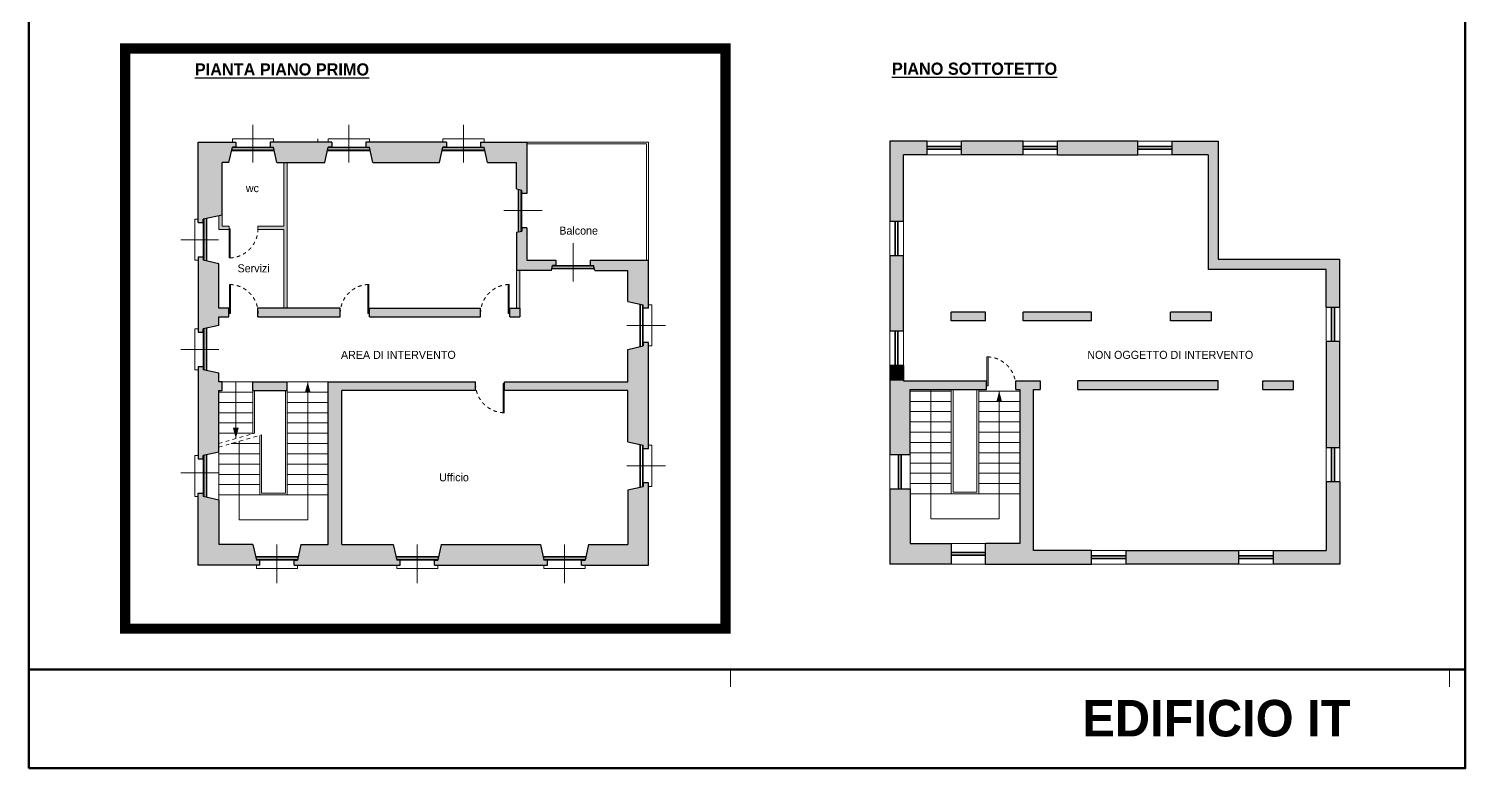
# Model space of a CAD drawing. Header units: metres. Extents: x 106 to 148.5, y -12.7 to 30.
# Drawn here: x 106 to 147.96, y -12.68 to 8.91 of the extents above; entities that cross this region are included whole.
import ezdxf

# ---------------------------------------------------------------- set-up
doc = ezdxf.new("R2010")
doc.units = ezdxf.units.M
doc.header["$LTSCALE"] = 0.508
doc.linetypes.add('STYLE_01', pattern=[0.416641, 0.208282, -0.208359])
doc.linetypes.add('STYLE_05', pattern=[0.208282, 0.069427, -0.138855])
for name, color, linetype in [('Campiture', 7, 'Continuous'), ('Palazzina IT', 7, 'Continuous'), ('squadratura', 7, 'Continuous')]:
    doc.layers.add(name, color=color, linetype=linetype)
doc.styles.add('Century Gothic (bold)', font='GOTHICB.TTF')
doc.styles.add('Stylus BT', font='stylu.ttf')

# ---------------------------------------------------------------- blocks, each defined once
blk = doc.blocks.new('Gruppo-17')
at = {"color": 251, "linetype": 'Continuous', "lineweight": 15}
blk.add_lwpolyline([(-53.345, 120.95), (-53.314, 120.95), (-53.314, 120.1), (-53.345, 120.1)], close=True, dxfattribs=at)
at = {"color": 8, "linetype": 'STYLE_05', "lineweight": 13}
blk.add_open_spline([(-52.506, 120.1), (-52.506, 120.32), (-52.72, 120.705), (-53.094, 120.938), (-53.314, 120.949)], degree=2, dxfattribs=at)
blk = doc.blocks.new('Gruppo-20')
at = {"color": 251, "linetype": 'Continuous', "lineweight": 15}
blk.add_lwpolyline([(-53.35, 122.575), (-53.319, 122.575), (-53.319, 121.725), (-53.35, 121.725)], close=True, dxfattribs=at)
at = {"color": 8, "linetype": 'STYLE_05', "lineweight": 13}
blk.add_open_spline([(-52.511, 122.575), (-52.511, 122.355), (-52.725, 121.97), (-53.099, 121.737), (-53.319, 121.726)], degree=2, dxfattribs=at)
blk = doc.blocks.new('Gruppo-21')
at = {"color": 251, "linetype": 'Continuous', "lineweight": 15}
blk.add_lwpolyline([(-49.299, 120.95), (-49.268, 120.95), (-49.268, 120.1), (-49.299, 120.1)], close=True, dxfattribs=at)
at = {"color": 8, "linetype": 'STYLE_05', "lineweight": 13}
blk.add_open_spline([(-50.107, 120.1), (-50.107, 120.32), (-49.893, 120.705), (-49.519, 120.938), (-49.299, 120.949)], degree=2, dxfattribs=at)
blk = doc.blocks.new('Gruppo-22')
at = {"color": 251, "linetype": 'Continuous', "lineweight": 15}
blk.add_lwpolyline([(-45.199, 120.95), (-45.168, 120.95), (-45.168, 120.1), (-45.199, 120.1)], close=True, dxfattribs=at)
at = {"color": 8, "linetype": 'STYLE_05', "lineweight": 13}
blk.add_open_spline([(-46.007, 120.1), (-46.007, 120.32), (-45.793, 120.705), (-45.419, 120.938), (-45.199, 120.949)], degree=2, dxfattribs=at)
blk = doc.blocks.new('Gruppo-23')
at = {"color": 251, "linetype": 'Continuous', "lineweight": 15}
blk.add_lwpolyline([(-45.347, 118.055), (-45.316, 118.055), (-45.316, 117.205), (-45.347, 117.205)], close=True, dxfattribs=at)
at = {"color": 8, "linetype": 'STYLE_05', "lineweight": 13}
blk.add_open_spline([(-46.155, 118.055), (-46.155, 117.835), (-45.941, 117.45), (-45.567, 117.217), (-45.347, 117.206)], degree=2, dxfattribs=at)
blk = doc.blocks.new('Gruppo-24')
at = {"color": 251, "linetype": 'Continuous', "lineweight": 15}
blk.add_lwpolyline([(-31.214, 118.837), (-31.183, 118.837), (-31.183, 117.987), (-31.214, 117.987)], close=True, dxfattribs=at)
at = {"color": 8, "linetype": 'STYLE_05', "lineweight": 13}
blk.add_open_spline([(-30.375, 117.987), (-30.375, 118.207), (-30.589, 118.592), (-30.963, 118.825), (-31.183, 118.836)], degree=2, dxfattribs=at)

msp = doc.modelspace()

# ---------------------------------------------------------------- hatches: boundary and pattern name
at = {"layer": 'Campiture', "linetype": 'Continuous', "lineweight": 0}
for points in [[(112.05, 5.601), (110.95, 5.601), (110.95, 3.251), (111.1, 3.251), (111.1, 3.351), (111.55, 3.451), (111.55, 3.051), (111.857, 3.051), (111.857, 3.151), (111.65, 3.151), (111.65, 5.001), (111.857, 5.001), (111.95, 5.451), (112, 5.451), (112.05, 5.451)], [(113.05, 5.601), (113.05, 5.451), (113.15, 5.451), (113.25, 5.001), (113.45, 5.001), (113.45, 3.151), (112.697, 3.151), (112.697, 3.051), (113.45, 3.051), (113.45, 0.751), (112.696, 0.751), (112.696, 0.501), (115.1, 0.501), (115.1, 0.751), (113.55, 0.751), (113.55, 5.001), (114.65, 5.001), (114.75, 5.451), (114.85, 5.451), (114.85, 5.601)], [(119.2, 5.601), (120.55, 5.601), (120.55, 4.101), (120.4, 4.101), (120.4, 4.201), (120.25, 4.234), (120.25, 5.001), (119.4, 5.001), (119.3, 5.451), (119.2, 5.451)], [(120.35, 0.501), (120.05, 0.501), (120.05, 0.751), (120.25, 0.751), (120.25, 2.968), (120.4, 3.001), (120.4, 3.101), (120.55, 3.101), (120.55, 2.151), (121.4, 2.151), (121.4, 2.001), (121.3, 2.001), (121.267, 1.851), (120.35, 1.851)], [(110.95, 0.051), (110.95, 2.251), (111.1, 2.251), (111.1, 2.151), (111.55, 2.051), (111.55, 0.751), (111.85, 0.751), (111.85, 0.501), (111.55, 0.501), (111.55, 0.251), (111.1, 0.151), (111.1, 0.051)], [(122.4, 2.151), (122.4, 2.001), (122.5, 2.001), (122.533, 1.851), (123.5, 1.851), (123.5, 0.951), (123.95, 0.851), (123.95, 0.751), (124.1, 0.751), (124.1, 2.151)], [(119.9, -1.399), (123.5, -1.399), (123.5, -0.449), (123.95, -0.349), (123.95, -0.249), (124.1, -0.249), (124.1, -3.349), (123.95, -3.349), (123.95, -3.249), (123.5, -3.149), (123.5, -1.649), (119.9, -1.649)], [(110.95, -3.649), (111.1, -3.649), (111.1, -3.549), (111.55, -3.449), (111.55, -1.649), (111.65, -1.649), (113.55, -1.649), (113.55, -1.399), (112.55, -1.399), (112.55, -1.649), (111.65, -1.649), (111.65, -1.399), (111.55, -1.399), (111.55, -1.149), (111.1, -1.049), (111.1, -0.949), (110.95, -0.949)], [(116.85, -6.749), (116.85, -6.599), (116.75, -6.599), (116.65, -6.149), (115.15, -6.149), (115.15, -1.649), (119.052, -1.649), (119.052, -1.399), (114.75, -1.399), (114.75, -6.149), (113.95, -6.149), (113.85, -6.599), (113.75, -6.599), (113.75, -6.749)], [(124.1, -4.349), (124.1, -6.749), (122.15, -6.749), (122.15, -6.599), (122.25, -6.599), (122.35, -6.149), (123.5, -6.149), (123.5, -4.549), (123.95, -4.449), (123.95, -4.349)], [(112.75, -6.749), (112.75, -6.599), (112.65, -6.599), (112.55, -6.149), (111.55, -6.149), (111.55, -4.849), (111.1, -4.749), (111.1, -4.649), (110.95, -4.649), (110.95, -6.749)], [(120.95, -6.149), (121.05, -6.599), (121.15, -6.599), (121.15, -6.749), (117.85, -6.749), (117.85, -6.599), (117.95, -6.599), (118.05, -6.149), (120.907, -6.149)]]:
    msp.add_hatch(color=254, dxfattribs=at).paths.add_polyline_path(points)
h = msp.add_hatch(color=254, dxfattribs=at)
h.paths.add_polyline_path([(119.2, 0.751), (115.968, 0.751), (115.95, 0.501), (119.2, 0.501)])
h.paths.add_polyline_path([(116.05, 5.001), (118, 5.001), (118.1, 5.451), (118.2, 5.451), (118.2, 5.601), (115.85, 5.601), (115.85, 5.451), (115.95, 5.451)])

# ---------------------------------------------------------------- linework, layer by layer
at = {"layer": 'Campiture', "color": 254, "linetype": 'Continuous'}
for points in [[(131.15, 5.232), (131.15, 5.632), (132.25, 5.232), (132.25, 5.632)], [(133.25, 5.232), (133.25, 5.632), (135.05, 5.232), (135.05, 5.632)], [(136.05, 5.232), (136.05, 5.632), (138.4, 5.232), (138.4, 5.632)], [(139.4, 5.232), (139.4, 5.632), (140.45, 5.232), (140.45, 5.632)], [(140.45, 2.182), (140.45, 5.632), (140.75, 2.182), (140.75, 5.632)], [(131.15, 3.282), (131.15, 5.232), (131.55, 3.282), (131.55, 5.232)], [(131.15, 0.082), (131.15, 2.282), (131.55, 0.082), (131.55, 2.282)], [(140.45, 1.882), (140.45, 2.182), (144.3, 1.882), (144.3, 2.182)], [(143.9, 0.782), (143.9, 1.882), (144.3, 0.782), (144.3, 1.882)], [(132.95, 0.382), (132.95, 0.632), (133.95, 0.382), (133.95, 0.632)], [(135.05, 0.382), (135.05, 0.632), (137.05, 0.382), (137.05, 0.632)], [(139.35, 0.382), (139.35, 0.632), (140.55, 0.382), (140.55, 0.632)], [(143.9, -3.318), (143.9, -0.218), (144.3, -3.318), (144.3, -0.218)], [(131.15, -1.368), (131.15, -0.918), (131.55, -1.368), (131.55, -0.918)], [(131.15, -1.618), (131.15, -1.368), (133.977, -1.618), (133.977, -1.368)], [(131.15, -3.518), (131.15, -1.618), (131.75, -3.518), (131.75, -1.618)], [(134.833, -1.618), (134.833, -1.368), (135.55, -1.618), (135.55, -1.368)], [(134.95, -6.318), (134.95, -1.618), (135.35, -6.318), (135.35, -1.618)], [(136.65, -1.618), (136.65, -1.368), (140.75, -1.618), (140.75, -1.368)], [(142.05, -1.618), (142.05, -1.368), (142.95, -1.618), (142.95, -1.368)], [(131.15, -6.718), (131.15, -4.518), (131.75, -6.718), (131.75, -4.518)], [(143.9, -6.718), (143.9, -4.318), (144.3, -6.718), (144.3, -4.318)], [(131.75, -6.718), (131.75, -6.118), (132.95, -6.718), (132.95, -6.118)], [(133.95, -6.718), (133.95, -6.118), (134.95, -6.718), (134.95, -6.118)], [(134.95, -6.718), (134.95, -6.318), (137.05, -6.718), (137.05, -6.318)], [(138.05, -6.718), (138.05, -6.318), (141.35, -6.718), (141.35, -6.318)], [(142.35, -6.718), (142.35, -6.318), (143.9, -6.718), (143.9, -6.318)]]:
    msp.add_solid(points, dxfattribs=at)
at = {"layer": 'Palazzina IT', "color": 7, "linetype": 'Continuous', "lineweight": 13}
for p, q in [((112.55, 5.001), (112.55, 6.108)), ((115.35, 5.001), (115.35, 6.108)), ((118.7, 5.001), (118.7, 6.108)), ((119.876, 3.601), (120.999, 3.601)), ((111.548, 2.751), (110.441, 2.751)), ((121.9, 1.527), (121.9, 2.65)), ((123.476, 0.251), (124.599, 0.251)), ((111.55, -0.449), (110.441, -0.449)), ((132.35, -1.618), (132.35, -5.393)), ((134.35, -5.393), (134.35, -1.668)), ((111.55, -4.049), (110.441, -4.049)), ((123.476, -3.849), (124.599, -3.849)), ((132.35, -5.393), (134.35, -5.393)), ((113.25, -6.149), (113.25, -7.272)), ((117.35, -6.149), (117.35, -7.272)), ((121.65, -6.149), (121.65, -7.272))]:
    msp.add_line(p, q, dxfattribs=at)
at = {"layer": 'Palazzina IT', "color": 7, "linetype": 'Continuous', "lineweight": 30}
for p, q in [((110.95, 3.251), (110.95, 5.601)), ((110.95, 5.601), (112.05, 5.601)), ((112.05, 5.601), (112.05, 5.451)), ((114.85, 5.601), (113.05, 5.601)), ((113.05, 5.601), (113.05, 5.451)), ((114.85, 5.601), (114.85, 5.451)), ((118.2, 5.601), (115.85, 5.601)), ((115.85, 5.601), (115.85, 5.451)), ((118.2, 5.601), (118.2, 5.451)), ((118.2, 5.601), (118.2, 5.451)), ((119.2, 5.601), (119.2, 5.451)), ((119.2, 5.601), (119.2, 5.451)), ((119.2, 5.601), (119.2, 5.451)), ((119.2, 5.601), (120.55, 5.601)), ((120.55, 5.601), (120.55, 4.101)), ((132.25, 5.632), (131.15, 5.632)), ((131.15, 5.632), (131.15, 3.282)), ((132.25, 5.232), (132.25, 5.632)), ((135.05, 5.632), (133.25, 5.632)), ((133.25, 5.232), (133.25, 5.632)), ((135.05, 5.232), (135.05, 5.632)), ((138.4, 5.632), (136.05, 5.632)), ((136.05, 5.232), (136.05, 5.632)), ((138.4, 5.232), (138.4, 5.632)), ((139.4, 5.232), (139.4, 5.632)), ((139.4, 5.632), (140.75, 5.632)), ((140.75, 5.632), (140.75, 2.182)), ((111.85, 5.001), (111.95, 5.451)), ((112.05, 5.451), (111.95, 5.451)), ((113.05, 5.451), (113.15, 5.451)), ((113.25, 5.001), (113.15, 5.451)), ((114.65, 5.001), (114.75, 5.451)), ((114.85, 5.451), (114.75, 5.451)), ((115.85, 5.451), (115.95, 5.451)), ((116.05, 5.001), (115.95, 5.451)), ((118, 5.001), (118.1, 5.451)), ((118.2, 5.451), (118.1, 5.451)), ((118.2, 5.451), (118.1, 5.451)), ((119.2, 5.451), (119.3, 5.451)), ((119.2, 5.451), (119.3, 5.451)), ((119.2, 5.451), (119.3, 5.451)), ((119.4, 5.001), (119.3, 5.451)), ((132.25, 5.232), (131.55, 5.232)), ((131.55, 3.282), (131.55, 5.232)), ((135.05, 5.232), (133.25, 5.232)), ((136.05, 5.232), (138.4, 5.232)), ((140.45, 5.232), (139.4, 5.232)), ((140.45, 5.232), (140.45, 1.882)), ((111.65, 3.473), (111.65, 5.001)), ((111.85, 5.001), (111.65, 5.001)), ((113.25, 5.001), (114.65, 5.001)), ((116.05, 5.001), (118, 5.001)), ((119.4, 5.001), (120.25, 5.001)), ((120.25, 4.234), (120.25, 5.001)), ((120.25, 4.234), (120.4, 4.201)), ((120.4, 4.101), (120.4, 4.201)), ((120.55, 4.101), (120.4, 4.101)), ((111.65, 3.473), (111.1, 3.351)), ((110.95, 3.251), (111.1, 3.251)), ((111.1, 3.251), (111.1, 3.351)), ((120.25, 2.968), (120.4, 3.001)), ((120.25, 2.968), (120.25, 1.851)), ((120.55, 3.101), (120.4, 3.101)), ((120.4, 3.101), (120.4, 3.001)), ((120.55, 3.101), (120.55, 2.151)), ((131.55, 3.282), (131.15, 3.282)), ((110.95, 2.251), (110.95, 0.051)), ((110.95, 2.251), (111.1, 2.251)), ((111.1, 2.251), (111.1, 2.151)), ((111.55, 2.051), (111.1, 2.151)), ((120.55, 2.151), (121.4, 2.151)), ((121.4, 2.151), (121.4, 2.001)), ((122.4, 2.151), (124.1, 2.151)), ((122.4, 2.151), (122.4, 2.001)), ((124.1, 0.751), (124.1, 2.151)), ((131.55, 2.282), (131.15, 2.282)), ((131.15, 2.282), (131.15, 0.082)), ((131.55, 0.082), (131.55, 2.282)), ((140.75, 2.182), (144.3, 2.182)), ((144.3, 0.782), (144.3, 2.182)), ((111.55, 0.751), (111.55, 2.051)), ((121.267, 1.851), (120.25, 1.851)), ((121.267, 1.851), (121.3, 2.001)), ((121.4, 2.001), (121.3, 2.001)), ((122.4, 2.001), (122.5, 2.001)), ((122.533, 1.851), (122.5, 2.001)), ((122.533, 1.851), (123.5, 1.851)), ((123.5, 0.951), (123.5, 1.851)), ((143.9, 1.882), (140.45, 1.882)), ((143.9, 0.782), (143.9, 1.882)), ((123.5, 0.951), (123.95, 0.851)), ((123.95, 0.751), (123.95, 0.851)), ((111.85, 0.751), (111.55, 0.751)), ((111.55, 0.251), (111.55, 0.501)), ((111.55, 0.501), (111.85, 0.501)), ((111.85, 0.501), (111.85, 0.751)), ((112.696, 0.501), (112.696, 0.751)), ((115.1, 0.751), (112.696, 0.751)), ((112.696, 0.501), (115.1, 0.501)), ((115.1, 0.501), (115.1, 0.751)), ((115.95, 0.501), (115.95, 0.751)), ((115.95, 0.751), (119.2, 0.751)), ((115.95, 0.501), (119.2, 0.501)), ((119.2, 0.501), (119.2, 0.751)), ((120.05, 0.501), (120.05, 0.751)), ((120.05, 0.751), (120.35, 0.751)), ((120.05, 0.501), (120.35, 0.501)), ((120.35, 0.751), (120.35, 0.501)), ((124.1, 0.751), (123.95, 0.751)), ((132.95, 0.382), (132.95, 0.632)), ((133.95, 0.632), (132.95, 0.632)), ((133.95, 0.382), (133.95, 0.632)), ((137.05, 0.632), (135.05, 0.632)), ((135.05, 0.382), (135.05, 0.632)), ((137.05, 0.382), (137.05, 0.632)), ((140.55, 0.632), (139.35, 0.632)), ((139.35, 0.382), (139.35, 0.632)), ((140.55, 0.382), (140.55, 0.632)), ((143.9, 0.782), (144.3, 0.782)), ((110.95, 0.051), (111.1, 0.051)), ((111.55, 0.251), (111.1, 0.151)), ((111.1, 0.051), (111.1, 0.151)), ((131.55, 0.082), (131.15, 0.082)), ((133.95, 0.382), (132.95, 0.382)), ((137.05, 0.382), (135.05, 0.382)), ((140.55, 0.382), (139.35, 0.382)), ((123.5, -0.449), (123.95, -0.349)), ((124.1, -0.249), (123.95, -0.249)), ((123.95, -0.249), (123.95, -0.349)), ((124.1, -3.349), (124.1, -0.249)), ((144.3, -0.218), (143.9, -0.218)), ((143.9, -0.218), (143.9, -3.318)), ((144.3, -3.318), (144.3, -0.218)), ((123.5, -1.399), (123.5, -0.449)), ((110.95, -0.949), (110.95, -3.649)), ((110.95, -0.949), (111.1, -0.949)), ((111.1, -0.949), (111.1, -1.049)), ((111.55, -1.149), (111.1, -1.049)), ((111.55, -1.399), (111.55, -1.149)), ((131.55, -0.918), (131.15, -0.918)), ((131.15, -0.918), (131.15, -3.518)), ((131.55, -0.918), (131.55, -1.368)), ((111.65, -1.399), (111.55, -1.399)), ((111.55, -1.649), (111.65, -1.649)), ((111.55, -3.449), (111.55, -1.649)), ((111.65, -1.649), (111.65, -1.399)), ((112.55, -1.649), (112.55, -1.399)), ((112.55, -1.399), (113.55, -1.399)), ((112.55, -1.649), (113.55, -1.649)), ((113.55, -1.649), (113.55, -1.399)), ((114.75, -6.149), (114.75, -1.399)), ((114.75, -1.399), (119.052, -1.399)), ((119.052, -1.649), (115.15, -1.649)), ((115.15, -6.149), (115.15, -1.649)), ((119.052, -1.649), (119.052, -1.399)), ((119.9, -1.649), (119.9, -1.399)), ((119.9, -1.399), (123.5, -1.399)), ((123.5, -1.649), (119.9, -1.649)), ((123.5, -3.149), (123.5, -1.649)), ((131.55, -1.368), (133.977, -1.368)), ((131.75, -3.518), (131.75, -1.618)), ((131.75, -1.618), (133.977, -1.618)), ((133.977, -1.618), (133.977, -1.368)), ((134.833, -1.618), (134.833, -1.368)), ((134.833, -1.368), (135.55, -1.368)), ((134.833, -1.618), (134.95, -1.618)), ((134.95, -1.618), (134.95, -6.118)), ((135.35, -1.618), (135.55, -1.618)), ((135.35, -6.318), (135.35, -1.618)), ((135.55, -1.368), (135.55, -1.618)), ((136.65, -1.618), (136.65, -1.368)), ((140.75, -1.368), (136.65, -1.368)), ((136.65, -1.618), (140.75, -1.618)), ((140.75, -1.618), (140.75, -1.368)), ((142.05, -1.618), (142.05, -1.368)), ((142.05, -1.368), (142.95, -1.368)), ((142.05, -1.618), (142.95, -1.618)), ((142.95, -1.618), (142.95, -1.368)), ((123.5, -3.149), (123.95, -3.249)), ((123.95, -3.349), (123.95, -3.249)), ((124.1, -3.349), (123.95, -3.349)), ((143.9, -3.318), (144.3, -3.318)), ((110.95, -3.649), (111.1, -3.649)), ((111.55, -3.449), (111.1, -3.549)), ((111.1, -3.649), (111.1, -3.549)), ((131.15, -3.518), (131.75, -3.518)), ((123.5, -4.549), (123.95, -4.449)), ((123.5, -4.549), (123.5, -6.149)), ((124.1, -4.349), (123.95, -4.349)), ((123.95, -4.349), (123.95, -4.449)), ((124.1, -6.749), (124.1, -4.349)), ((131.15, -4.518), (131.75, -4.518)), ((131.15, -4.518), (131.15, -6.718)), ((131.75, -4.518), (131.75, -6.118)), ((144.3, -4.318), (143.9, -4.318)), ((143.9, -4.318), (143.9, -6.318)), ((144.3, -4.318), (144.3, -6.718)), ((110.95, -6.749), (110.95, -4.649)), ((110.95, -4.649), (111.1, -4.649)), ((111.1, -4.649), (111.1, -4.749)), ((111.55, -4.849), (111.1, -4.749)), ((111.55, -4.849), (111.55, -6.149)), ((112.55, -6.149), (111.55, -6.149)), ((112.55, -6.149), (112.65, -6.599)), ((113.95, -6.149), (113.85, -6.599)), ((113.95, -6.149), (114.75, -6.149)), ((115.15, -6.149), (116.65, -6.149)), ((116.65, -6.149), (116.75, -6.599)), ((118.05, -6.149), (117.95, -6.599)), ((118.05, -6.149), (120.95, -6.149)), ((120.95, -6.149), (121.05, -6.599)), ((122.35, -6.149), (122.25, -6.599)), ((122.35, -6.149), (123.5, -6.149)), ((131.75, -6.118), (132.95, -6.118)), ((132.95, -6.118), (132.95, -6.718)), ((133.95, -6.718), (133.95, -6.118)), ((134.95, -6.118), (133.95, -6.118)), ((112.75, -6.599), (112.65, -6.599)), ((112.75, -6.749), (112.75, -6.599)), ((113.75, -6.749), (113.75, -6.599)), ((113.75, -6.599), (113.85, -6.599)), ((116.85, -6.599), (116.75, -6.599)), ((116.85, -6.749), (116.85, -6.599)), ((117.85, -6.749), (117.85, -6.599)), ((117.85, -6.599), (117.95, -6.599)), ((121.15, -6.599), (121.05, -6.599)), ((121.15, -6.749), (121.15, -6.599)), ((122.15, -6.749), (122.15, -6.599)), ((122.15, -6.599), (122.25, -6.599)), ((137.05, -6.318), (135.35, -6.318)), ((137.05, -6.718), (137.05, -6.318)), ((138.05, -6.318), (138.05, -6.718)), ((138.05, -6.318), (141.35, -6.318)), ((141.35, -6.718), (141.35, -6.318)), ((142.35, -6.318), (142.35, -6.718)), ((142.35, -6.318), (143.9, -6.318)), ((112.75, -6.749), (110.95, -6.749)), ((113.75, -6.749), (116.85, -6.749)), ((117.85, -6.749), (121.15, -6.749)), ((122.15, -6.749), (124.1, -6.749)), ((132.95, -6.718), (131.15, -6.718)), ((133.95, -6.718), (137.05, -6.718)), ((141.35, -6.718), (138.05, -6.718)), ((144.3, -6.718), (142.35, -6.718))]:
    msp.add_line(p, q, dxfattribs=at)
at = {"layer": 'Palazzina IT', "color": 8, "linetype": 'Continuous', "lineweight": 15}
for p, q in [((111.95, 5.701), (111.95, 5.601)), ((113.15, 5.701), (111.95, 5.701)), ((113.15, 5.701), (113.15, 5.601)), ((114.75, 5.701), (114.75, 5.601)), ((115.95, 5.701), (114.75, 5.701)), ((115.95, 5.701), (115.95, 5.601)), ((118.1, 5.701), (118.1, 5.601)), ((119.3, 5.701), (118.1, 5.701)), ((119.3, 5.701), (119.3, 5.601)), ((120.55, 5.601), (124.1, 5.601)), ((120.55, 5.551), (124.05, 5.551)), ((124.05, 2.151), (124.05, 5.551)), ((124.1, 2.151), (124.1, 5.601)), ((110.85, 3.351), (110.95, 3.351)), ((110.85, 3.351), (110.85, 2.151)), ((110.85, 2.151), (110.95, 2.151)), ((124.2, 0.851), (124.1, 0.851)), ((124.2, -0.349), (124.2, 0.851)), ((110.85, 0.151), (110.95, 0.151)), ((110.85, 0.151), (110.85, -1.049)), ((124.2, -0.349), (124.1, -0.349)), ((110.85, -1.049), (110.95, -1.049)), ((111.65, -1.399), (112.55, -1.399)), ((113.55, -1.399), (114.75, -1.399)), ((131.75, -1.668), (132.95, -1.668)), ((133.75, -1.668), (134.95, -1.668)), ((111.55, -1.699), (112.55, -1.699)), ((111.55, -1.999), (112.55, -1.999)), ((113.55, -1.699), (114.75, -1.699)), ((113.55, -1.999), (114.75, -1.999)), ((131.75, -1.968), (132.95, -1.968)), ((133.75, -1.968), (134.95, -1.968)), ((111.55, -2.299), (112.55, -2.299)), ((113.55, -2.299), (114.75, -2.299)), ((131.75, -2.268), (132.95, -2.268)), ((133.75, -2.268), (134.95, -2.268)), ((111.55, -2.599), (112.55, -2.599)), ((111.55, -2.899), (112.55, -2.899)), ((113.55, -2.599), (114.75, -2.599)), ((113.55, -2.899), (114.75, -2.899)), ((131.75, -2.568), (132.95, -2.568)), ((131.75, -2.868), (132.95, -2.868)), ((133.75, -2.568), (134.95, -2.568)), ((133.75, -2.868), (134.95, -2.868)), ((111.914, -3.199), (112.75, -3.199)), ((113.55, -3.199), (114.75, -3.199)), ((124.2, -3.249), (124.1, -3.249)), ((124.2, -4.449), (124.2, -3.249)), ((131.75, -3.168), (132.95, -3.168)), ((133.75, -3.168), (134.95, -3.168)), ((110.85, -3.549), (110.95, -3.549)), ((110.85, -3.549), (110.85, -4.749)), ((111.55, -3.449), (111.55, -4.849)), ((111.55, -3.499), (112.75, -3.499)), ((113.55, -3.499), (114.75, -3.499)), ((131.75, -3.468), (132.95, -3.468)), ((131.75, -3.768), (132.95, -3.768)), ((133.75, -3.468), (134.95, -3.468)), ((133.75, -3.768), (134.95, -3.768)), ((111.55, -3.799), (112.75, -3.799)), ((111.55, -4.099), (112.75, -4.099)), ((113.55, -3.799), (114.75, -3.799)), ((113.55, -4.099), (114.75, -4.099)), ((131.75, -4.068), (132.95, -4.068)), ((133.75, -4.068), (134.95, -4.068)), ((111.55, -4.399), (112.75, -4.399)), ((113.55, -4.399), (114.75, -4.399)), ((124.2, -4.449), (124.1, -4.449)), ((131.75, -4.368), (132.95, -4.368)), ((133.75, -4.368), (134.95, -4.368)), ((110.85, -4.749), (110.95, -4.749)), ((111.55, -4.699), (112.75, -4.699)), ((113.55, -4.699), (114.75, -4.699)), ((131.75, -4.668), (132.95, -4.668)), ((133.75, -4.668), (134.95, -4.668)), ((112.65, -6.849), (112.65, -6.749)), ((112.65, -6.849), (113.85, -6.849)), ((113.85, -6.849), (113.85, -6.749)), ((116.75, -6.849), (116.75, -6.749)), ((116.75, -6.849), (117.95, -6.849)), ((117.95, -6.849), (117.95, -6.749)), ((121.05, -6.849), (121.05, -6.749)), ((121.05, -6.849), (122.25, -6.849)), ((122.25, -6.849), (122.25, -6.749))]:
    msp.add_line(p, q, dxfattribs=at)
at = {"layer": 'Palazzina IT', "color": 1, "linetype": 'Continuous', "lineweight": 15}
msp.add_line((114.45, 5.601), (114.45, 5.701), dxfattribs=at)
at = {"layer": 'Palazzina IT', "color": 8, "linetype": 'Continuous', "lineweight": 13}
for p, q in [((132.25, 5.632), (133.25, 5.632)), ((135.05, 5.632), (136.05, 5.632)), ((138.4, 5.632), (139.4, 5.632)), ((133.25, 5.232), (132.25, 5.232)), ((136.05, 5.232), (135.05, 5.232)), ((139.4, 5.232), (138.4, 5.232)), ((131.15, 2.282), (131.15, 3.282)), ((131.55, 3.282), (131.55, 2.282)), ((143.9, -0.218), (143.9, 0.782)), ((144.3, 0.782), (144.3, -0.218)), ((131.15, -0.918), (131.15, 0.082)), ((131.55, 0.082), (131.55, -0.918)), ((143.9, -4.318), (143.9, -3.318)), ((144.3, -3.318), (144.3, -4.318)), ((131.15, -4.518), (131.15, -3.518)), ((131.75, -3.518), (131.75, -4.518)), ((132.95, -6.118), (133.95, -6.118)), ((137.05, -6.318), (138.05, -6.318)), ((141.35, -6.318), (142.35, -6.318)), ((133.95, -6.718), (132.95, -6.718)), ((138.05, -6.718), (137.05, -6.718)), ((142.35, -6.718), (141.35, -6.718))]:
    msp.add_line(p, q, dxfattribs=at)
at = {"layer": 'Palazzina IT', "color": 141, "linetype": 'Continuous', "lineweight": 15}
for p, q in [((132.25, 5.482), (133.25, 5.482)), ((132.25, 5.462), (133.25, 5.462)), ((135.05, 5.482), (136.05, 5.482)), ((135.05, 5.462), (136.05, 5.462)), ((138.4, 5.482), (139.4, 5.482)), ((138.4, 5.462), (139.4, 5.462)), ((132.25, 5.402), (133.25, 5.402)), ((132.25, 5.382), (133.25, 5.382)), ((135.05, 5.402), (136.05, 5.402)), ((135.05, 5.382), (136.05, 5.382)), ((138.4, 5.402), (139.4, 5.402)), ((138.4, 5.382), (139.4, 5.382)), ((131.3, 2.282), (131.3, 3.282)), ((131.32, 2.282), (131.32, 3.282)), ((131.38, 2.282), (131.38, 3.282)), ((131.4, 2.282), (131.4, 3.282)), ((144.05, 0.782), (144.05, -0.218)), ((144.07, 0.782), (144.07, -0.218)), ((144.13, 0.782), (144.13, -0.218)), ((144.15, 0.782), (144.15, -0.218)), ((131.3, -0.918), (131.3, 0.082)), ((131.32, -0.918), (131.32, 0.082)), ((131.38, -0.918), (131.38, 0.082)), ((131.4, -0.918), (131.4, 0.082)), ((144.05, -3.318), (144.05, -4.318)), ((144.07, -3.318), (144.07, -4.318)), ((144.13, -3.318), (144.13, -4.318)), ((144.15, -3.318), (144.15, -4.318)), ((131.4, -4.518), (131.4, -3.518)), ((131.42, -4.518), (131.42, -3.518)), ((131.48, -4.518), (131.48, -3.518)), ((131.5, -4.518), (131.5, -3.518)), ((133.95, -6.368), (132.95, -6.368)), ((133.95, -6.388), (132.95, -6.388)), ((133.95, -6.448), (132.95, -6.448)), ((133.95, -6.468), (132.95, -6.468)), ((138.05, -6.468), (137.05, -6.468)), ((138.05, -6.488), (137.05, -6.488)), ((138.05, -6.548), (137.05, -6.548)), ((138.05, -6.568), (137.05, -6.568)), ((142.35, -6.468), (141.35, -6.468)), ((142.35, -6.488), (141.35, -6.488)), ((142.35, -6.548), (141.35, -6.548)), ((142.35, -6.568), (141.35, -6.568))]:
    msp.add_line(p, q, dxfattribs=at)
at = {"layer": 'Palazzina IT', "color": 254, "linetype": 'Continuous', "lineweight": 13}
for p, q in [((111.928, 5.371), (113.172, 5.371)), ((111.946, 5.431), (113.154, 5.431)), ((114.732, 5.371), (115.968, 5.371)), ((114.746, 5.431), (115.954, 5.431)), ((118.082, 5.371), (119.318, 5.371)), ((118.096, 5.431), (119.304, 5.431))]:
    msp.add_line(p, q, dxfattribs=at)
at = {"layer": 'Palazzina IT', "color": 254, "linetype": 'Continuous', "lineweight": 15}
for p, q in [((111.928, 5.351), (113.172, 5.351)), ((112.05, 5.451), (113.05, 5.451)), ((114.728, 5.351), (115.972, 5.351)), ((114.85, 5.451), (115.85, 5.451)), ((118.078, 5.351), (119.322, 5.351)), ((118.2, 5.451), (119.2, 5.451)), ((120.3, 4.223), (120.3, 2.979)), ((120.32, 4.219), (120.32, 2.983)), ((120.38, 4.205), (120.38, 2.997)), ((120.4, 4.101), (120.4, 3.101)), ((111.18, 2.133), (111.18, 3.369)), ((111.2, 2.129), (111.2, 3.373)), ((111.1, 2.251), (111.1, 3.251)), ((111.12, 2.147), (111.12, 3.355)), ((121.278, 1.901), (122.522, 1.901)), ((121.282, 1.921), (122.518, 1.921)), ((121.296, 1.981), (122.505, 1.981)), ((121.4, 2.001), (122.4, 2.001)), ((123.85, 0.873), (123.85, -0.371)), ((123.87, 0.869), (123.87, -0.367)), ((123.93, 0.855), (123.93, -0.353)), ((123.95, 0.751), (123.95, -0.249)), ((111.1, -0.949), (111.1, 0.051)), ((111.12, -1.053), (111.12, 0.155)), ((111.18, -1.067), (111.18, 0.169)), ((111.2, -1.071), (111.2, 0.173)), ((123.85, -3.227), (123.85, -4.471)), ((123.87, -3.231), (123.87, -4.467)), ((123.93, -3.245), (123.93, -4.453)), ((123.95, -3.349), (123.95, -4.349)), ((111.1, -4.649), (111.1, -3.649)), ((111.12, -4.753), (111.12, -3.545)), ((111.18, -4.767), (111.18, -3.531)), ((111.2, -4.771), (111.2, -3.527)), ((113.872, -6.499), (112.628, -6.499)), ((113.868, -6.519), (112.632, -6.519)), ((113.854, -6.579), (112.646, -6.579)), ((113.75, -6.599), (112.75, -6.599)), ((117.972, -6.499), (116.728, -6.499)), ((117.968, -6.519), (116.732, -6.519)), ((117.954, -6.579), (116.746, -6.579)), ((117.85, -6.599), (116.85, -6.599)), ((122.272, -6.499), (121.028, -6.499)), ((122.268, -6.519), (121.032, -6.519)), ((122.254, -6.579), (121.046, -6.579)), ((122.15, -6.599), (121.15, -6.599))]:
    msp.add_line(p, q, dxfattribs=at)
at = {"layer": 'Palazzina IT', "color": 7, "linetype": 'Continuous', "lineweight": 15}
for p, q in [((113.45, 5.001), (113.45, 3.151)), ((113.55, 5.001), (113.55, 0.751)), ((111.55, 3.451), (111.55, 3.051)), ((111.65, 3.151), (111.65, 3.473)), ((111.55, 3.051), (111.857, 3.051)), ((111.857, 3.151), (111.65, 3.151)), ((111.857, 3.051), (111.857, 3.151)), ((112.697, 3.051), (112.697, 3.151)), ((112.697, 3.151), (113.45, 3.151)), ((112.697, 3.051), (113.45, 3.051)), ((113.45, 3.051), (113.45, 0.751)), ((120.25, 0.751), (120.25, 1.851)), ((120.35, 1.851), (120.35, 0.751)), ((143.9, -0.218), (143.9, 0.782)), ((143.9, -0.218), (143.9, 0.782)), ((143.9, -0.218), (143.9, 0.782)), ((143.9, -0.218), (143.9, 0.782)), ((144.3, -0.218), (144.3, 0.782)), ((144.3, -0.218), (144.3, 0.782)), ((144.3, -0.218), (144.3, 0.782)), ((144.3, -0.218), (144.3, 0.782)), ((112.05, -1.399), (112.05, -3.056)), ((114.15, -5.424), (114.15, -1.399)), ((112.15, -3.132), (112.15, -5.424)), ((112.599, -3.003), (112.6, -3.003)), ((112.6, -3.199), (112.6, -3.199)), ((132.8, -3.168), (132.8, -3.168)), ((143.9, -4.318), (143.9, -3.318)), ((143.9, -4.318), (143.9, -3.318)), ((143.9, -4.318), (143.9, -3.318)), ((143.9, -4.318), (143.9, -3.318)), ((144.3, -4.318), (144.3, -3.318)), ((144.3, -4.318), (144.3, -3.318)), ((144.3, -4.318), (144.3, -3.318)), ((144.3, -4.318), (144.3, -3.318)), ((112.15, -5.424), (114.15, -5.424)), ((137.05, -6.318), (138.05, -6.318)), ((137.05, -6.318), (138.05, -6.318)), ((137.05, -6.318), (138.05, -6.318)), ((137.05, -6.318), (138.05, -6.318)), ((141.35, -6.318), (142.35, -6.318)), ((141.35, -6.318), (142.35, -6.318)), ((141.35, -6.318), (142.35, -6.318)), ((141.35, -6.318), (142.35, -6.318)), ((137.05, -6.718), (138.05, -6.718)), ((137.05, -6.718), (138.05, -6.718)), ((137.05, -6.718), (138.05, -6.718)), ((137.05, -6.718), (138.05, -6.718)), ((141.35, -6.718), (142.35, -6.718)), ((141.35, -6.718), (142.35, -6.718)), ((141.35, -6.718), (142.35, -6.718)), ((141.35, -6.718), (142.35, -6.718))]:
    msp.add_line(p, q, dxfattribs=at)
at = {"layer": 'Palazzina IT', "color": 47, "linetype": 'Continuous', "lineweight": 15}
for p, q in [((112.55, -1.649), (112.55, -2.913)), ((112.6, -1.649), (112.6, -2.899)), ((113.5, -4.649), (113.5, -1.649)), ((113.55, -4.699), (113.55, -1.649)), ((132.95, -1.618), (132.95, -4.668)), ((133, -1.618), (133, -4.618)), ((133.7, -4.618), (133.7, -1.618)), ((133.75, -4.668), (133.75, -1.618)), ((112.75, -2.96), (112.75, -4.699)), ((112.8, -2.946), (112.8, -4.649)), ((112.75, -4.699), (113.55, -4.699)), ((112.8, -4.649), (113.5, -4.649)), ((132.95, -4.668), (133.75, -4.668)), ((133, -4.618), (133.7, -4.618))]:
    msp.add_line(p, q, dxfattribs=at)
at = {"layer": 'Palazzina IT', "color": 211, "linetype": 'STYLE_01', "lineweight": 15}
for p, q in [((111.55, -3.199), (112.6, -2.899)), ((111.55, -3.303), (112.8, -2.946))]:
    msp.add_line(p, q, dxfattribs=at)
at = {"layer": 'Palazzina IT', "color": 3, "linetype": 'Continuous', "lineweight": 15}
for p, q in [((133.95, -6.568), (133.95, -6.118)), ((133.95, -6.568), (133.95, -6.718)), ((133.95, -6.718), (133.95, -6.568)), ((133.95, -6.718), (133.95, -6.568))]:
    msp.add_line(p, q, dxfattribs=at)
at = {"layer": 'Palazzina IT', "color": 1, "const_width": 0.3}
msp.add_lwpolyline([(108.818, 8.334), (126.358, 8.334), (126.358, -8.603), (108.818, -8.603)], close=True, dxfattribs=at)
at = {"layer": 'Palazzina IT', "color": 7, "lineweight": 15}
for points in [[(114.15, -1.399), (114.235, -1.716), (114.065, -1.716)], [(112.05, -3.056), (111.965, -2.739), (112.135, -2.739)]]:
    msp.add_solid(points, dxfattribs=at)
at = {"layer": 'Palazzina IT', "color": 7, "lineweight": 13}
msp.add_solid([(134.35, -1.668), (134.435, -1.986), (134.265, -1.986)], dxfattribs=at)
at = {"layer": 'squadratura', "color": 7, "linetype": 'Continuous', "lineweight": 53}
for p, q in [((106, 30), (106, -9.8)), ((147.964, 30), (147.964, -9.8)), ((147.964, -9.8), (106, -9.8))]:
    msp.add_line(p, q, dxfattribs=at)
at = {"layer": 'squadratura', "color": 7, "linetype": 'Continuous', "lineweight": 15}
for p, q in [((126.5, -10.3), (126.5, -9.8)), ((147.5, -10.3), (147.5, -9.8))]:
    msp.add_line(p, q, dxfattribs=at)
at = {"layer": 'squadratura', "color": 7, "linetype": 'Continuous', "lineweight": 53}
msp.add_lwpolyline([(106, -12.678), (147.964, -12.678), (147.964, -9.8), (106, -9.8)], close=True, dxfattribs=at)

# ---------------------------------------------------------------- block references
at = {"layer": 'Palazzina IT', "color": 7}
for name in ['Gruppo-20', 'Gruppo-17', 'Gruppo-21', 'Gruppo-22', 'Gruppo-24', 'Gruppo-23']:
    msp.add_blockref(name, (165.207, -119.505), dxfattribs=at)

# ---------------------------------------------------------------- texts
at = {"layer": 'Palazzina IT', "color": 7, "char_height": 0.35498, "attachment_point": 1, "line_spacing_factor": 1.131341, "style": 'Century Gothic (bold)'}
for s, insert, width in [('{\\LPIANTA PIANO PRIMO}', (110.853, 7.901), 11.722), ('{\\LPIANO SOTTOTETTO}', (131.216, 7.922), 5.52079)]:
    msp.add_mtext(s, dxfattribs=dict(at, insert=insert, width=width))
at = {"layer": 'Palazzina IT', "color": 7, "char_height": 0.2338, "attachment_point": 1, "line_spacing_factor": 1.099818, "style": 'Stylus BT'}
for s, insert in [('wc', (112.342, 4.374)), ('Balcone', (121.499, 3.134)), ('Servizi', (112.1, 2.034)), ('Ufficio', (117.989, -4.066))]:
    msp.add_mtext(s, dxfattribs=dict(at, insert=insert))
at = {"layer": 'Palazzina IT', "color": 1, "char_height": 0.23381, "attachment_point": 1, "line_spacing_factor": 1.099818, "style": 'Stylus BT'}
for s, insert in [('AREA DI INTERVENTO', (115.121, -0.493)), ('NON OGGETTO DI INTERVENTO', (136.923, -0.493))]:
    msp.add_mtext(s, dxfattribs=dict(at, insert=insert))
at = {"layer": 'Palazzina IT', "color": 7, "insert": (136.779, -10.684), "char_height": 1.06495, "attachment_point": 1, "line_spacing_factor": 1.131341, "style": 'Century Gothic (bold)'}
msp.add_mtext_dynamic_manual_height_columns('EDIFICIO IT', width=21.70512, gutter_width=3, heights=[0], dxfattribs=at)

doc.saveas('drawing.dxf')
